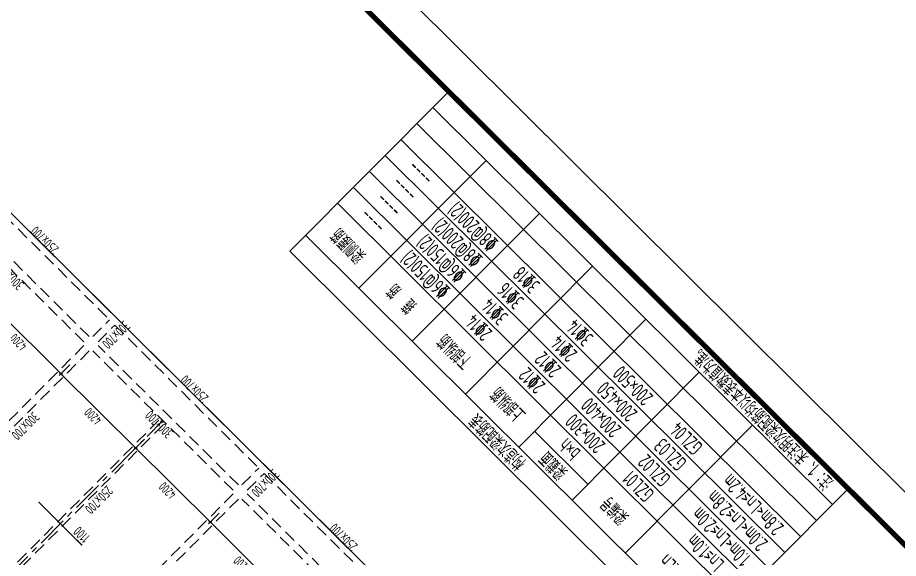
# Model space of a CAD drawing. Extents: x 517450926 to 520131079, y 3499134486 to 3500888201.
# Drawn here: x 518549581 to 518584745, y 3500304741 to 3500326340 of the extents above; entities that cross this region are included whole.
import ezdxf
from ezdxf.enums import TextEntityAlignment as Align

# ---------------------------------------------------------------- set-up
doc = ezdxf.new("R2010")
doc.units = 0
doc.header["$LTSCALE"] = 1000
doc.header["$MEASUREMENT"] = 0
doc.linetypes.add('CENTER', pattern=[2, 1.25, -0.25, 0.25, -0.25])
doc.linetypes.add('DASHED', pattern=[0.75, 0.5, -0.25])
doc.layers.get('0').update_dxf_attribs({"linetype": 'CONTINUOUS'})
doc.layers.get('Defpoints').update_dxf_attribs({"color": 2, "linetype": 'CONTINUOUS'})
for name, color, linetype in [('C-SHET-SHET', 144, 'CONTINUOUS'), ('S_AXIS', 8, 'CENTER'), ('S_AXIS_DIMS', 3, 'CONTINUOUS'), ('S_BEAM', 4, 'DASHED'), ('S_BEAM_SECD_TEXT_HORZ', 9, 'CONTINUOUS'), ('S_BEAM_TEXT_HORZ', 7, 'CONTINUOUS'), ('S_BEAM_TEXT_VERT', 41, 'CONTINUOUS'), ('S_FLOR_ENHN', 91, 'DASHED'), ('S_FLOR_TEXT', 51, 'CONTINUOUS'), ('S_PLAN_REIN', 1, 'CONTINUOUS'), ('S_TABL', 83, 'CONTINUOUS'), ('S_TABL_NUMB', 7, 'CONTINUOUS')]:
    doc.layers.add(name, color=color, linetype=linetype)
doc.layers.add('内框', color=8, linetype='CONTINUOUS', plot=False)
doc.styles.get("Standard").update_dxf_attribs({"font": 'Tssdeng.shx', "bigfont": 'Tssdchn.shx'})
doc.styles.add('TH-STYLE3', font='tssdeng.shx', dxfattribs={"width": 0.7, "bigfont": 'tssdchn.shx'})
doc.styles.add('样式 1', font='Tssdeng.shx', dxfattribs={"width": 0.7, "bigfont": 'Tssdchn.shx'})
doc.styles.add('黑体', font='simhei.ttf')
doc.dimstyles.new('TSSD_100_100', dxfattribs={"dimtxt": 375, "dimasz": 100, "dimexe": 100, "dimexo": 0, "dimgap": 125, "dimtad": 1, "dimdec": 1, "dimdsep": 46, "dimtxsty": 'TH-STYLE3', "dimblk": 'ARCHTICK', "dimcen": -100, "dimdle": 100, "dimclrt": 7, "dimadec": 0, "dimazin": 0, "dimtfac": 1, "dimtdec": 1, "dimtix": 1, "dimtmove": 2, "dimatfit": 3, "dimldrblk": 'ARCHTICK', "dimfxl": 500, "dimfxlon": 1, "dimtolj": 1, "dimtzin": 0, "dimarcsym": 0})

# ---------------------------------------------------------------- blocks, each defined once
blk = doc.blocks.new('THAPE_A1L2_inner')
at = {"layer": '内框'}
blk.add_lwpolyline([(0, 0), (1261, 0), (1261, 594), (0, 594)], close=True, dxfattribs=at)
at = {"layer": '内框', "const_width": 1.4}
blk.add_lwpolyline([(25, 584), (25, 10), (1251, 10), (1251, 584)], close=True, dxfattribs=at)
at = {"layer": '内框', "style": '黑体', "width": 0.8}
blk.add_attdef('内框名称', (58.89, 599.29), '', height=8, dxfattribs=at)
blk = doc.blocks.new('SH_THAPE_A1L2')
blk.add_lwpolyline([(0, 0), (1261, 0), (1261, 594), (0, 594)], close=True)
at = {"const_width": 1.4}
blk.add_lwpolyline([(25, 584), (25, 10), (1251, 10), (1251, 584)], close=True, dxfattribs=at)
blk.add_attdef('作废标记', text='', height=400).set_placement((658, 330.5), align=Align.MIDDLE_CENTER)
blk = doc.blocks.new('_ArchTick')
at = {"color": 0, "const_width": 0.25}
blk.add_lwpolyline([(-0.53, -0.53), (0.53, 0.53)], dxfattribs=at)
blk = doc.blocks.new('*D215')
at = {"layer": 'Defpoints', "color": 0, "transparency": 16777216}
for p in [(518558290, 3500307214), (518557271, 3500306190), (518561338, 3500304323)]:
    blk.add_point(p, dxfattribs=at)
at = {"layer": 'S_AXIS_DIMS', "color": 0, "lineweight": -2, "transparency": 16777216}
for p, q in [((518557624, 3500306545), (518557201, 3500306119)), ((518560320, 3500303158), (518557200, 3500306261)), ((518560602, 3500303583), (518560179, 3500303158))]:
    blk.add_line(p, q, dxfattribs=at)
at = {"layer": 'S_AXIS_DIMS', "color": 0, "lineweight": -2, "transparency": 16777216, "xscale": 100, "yscale": 100, "zscale": 100}
for p, rotation in [((518557271, 3500306190), 135.1572922653654), ((518560249, 3500303228), 315.1572922653655)]:
    blk.add_blockref('_ArchTick', p, dxfattribs=dict(at, rotation=rotation))
at = {"layer": 'S_AXIS_DIMS', "color": 7, "transparency": 16777216, "insert": (518558540, 3500304488), "char_height": 375, "attachment_point": 5, "rotation": 135.1573, "style": 'TH-STYLE3'}
blk.add_mtext('\\A1;4200', dxfattribs=at)
blk = doc.blocks.new('*D216')
at = {"layer": 'Defpoints', "color": 0, "transparency": 16777216}
for p in [(518555382, 3500310247), (518554293, 3500309152), (518558290, 3500307214)]:
    blk.add_point(p, dxfattribs=at)
at = {"layer": 'S_AXIS_DIMS', "color": 0, "lineweight": -2, "transparency": 16777216}
for p, q in [((518554646, 3500309506), (518554223, 3500309081)), ((518557342, 3500306120), (518554222, 3500309222)), ((518557624, 3500306545), (518557201, 3500306119))]:
    blk.add_line(p, q, dxfattribs=at)
at = {"layer": 'S_AXIS_DIMS', "color": 0, "lineweight": -2, "transparency": 16777216, "xscale": 100, "yscale": 100, "zscale": 100}
for p, rotation in [((518554293, 3500309152), 135.1572922653654), ((518557271, 3500306190), 315.1572922653655)]:
    blk.add_blockref('_ArchTick', p, dxfattribs=dict(at, rotation=rotation))
at = {"layer": 'S_AXIS_DIMS', "color": 7, "transparency": 16777216, "insert": (518555562, 3500307449), "char_height": 375, "attachment_point": 5, "rotation": 135.1573, "style": 'TH-STYLE3'}
blk.add_mtext('\\A1;4200', dxfattribs=at)
blk = doc.blocks.new('*D217')
at = {"layer": 'Defpoints', "color": 0, "transparency": 16777216}
for p in [(518552334, 3500313137), (518551315, 3500312113), (518555382, 3500310247)]:
    blk.add_point(p, dxfattribs=at)
at = {"layer": 'S_AXIS_DIMS', "color": 0, "lineweight": -2, "transparency": 16777216}
for p, q in [((518551668, 3500312468), (518551245, 3500312043)), ((518554364, 3500309081), (518551244, 3500312184)), ((518554646, 3500309506), (518554223, 3500309081))]:
    blk.add_line(p, q, dxfattribs=at)
at = {"layer": 'S_AXIS_DIMS', "color": 0, "lineweight": -2, "transparency": 16777216, "xscale": 100, "yscale": 100, "zscale": 100}
for p, rotation in [((518551315, 3500312113), 135.1572922653654), ((518554293, 3500309152), 315.1572922653655)]:
    blk.add_blockref('_ArchTick', p, dxfattribs=dict(at, rotation=rotation))
at = {"layer": 'S_AXIS_DIMS', "color": 7, "transparency": 16777216, "insert": (518552584, 3500310411), "char_height": 375, "attachment_point": 5, "rotation": 135.1573, "style": 'TH-STYLE3'}
blk.add_mtext('\\A1;4200', dxfattribs=at)
blk = doc.blocks.new('*D218')
at = {"layer": 'Defpoints', "color": 0, "transparency": 16777216}
for p in [(518549426, 3500316170), (518548337, 3500315075), (518552334, 3500313137)]:
    blk.add_point(p, dxfattribs=at)
at = {"layer": 'S_AXIS_DIMS', "color": 0, "lineweight": -2, "transparency": 16777216}
for p, q in [((518548690, 3500315430), (518548267, 3500315004)), ((518551386, 3500312043), (518548266, 3500315146)), ((518551668, 3500312468), (518551245, 3500312043))]:
    blk.add_line(p, q, dxfattribs=at)
at = {"layer": 'S_AXIS_DIMS', "color": 0, "lineweight": -2, "transparency": 16777216, "xscale": 100, "yscale": 100, "zscale": 100}
for p, rotation in [((518548337, 3500315075), 135.1572922653654), ((518551315, 3500312113), 315.1572922653655)]:
    blk.add_blockref('_ArchTick', p, dxfattribs=dict(at, rotation=rotation))
at = {"layer": 'S_AXIS_DIMS', "color": 7, "transparency": 16777216, "insert": (518549606, 3500313373), "char_height": 375, "attachment_point": 5, "rotation": 135.1573, "style": 'TH-STYLE3'}
blk.add_mtext('\\A1;4200', dxfattribs=at)
blk = doc.blocks.new('A$C4D7A38A4')
at = {"layer": 'S_TABL'}
for points in [[(0, 4200), (0, -1800)], [(0, 4200), (15000, 4200)], [(15000, 4200), (15000, -1800)], [(0, 3600), (15000, 3600)], [(3000, 3600), (3000, -1200)], [(5000, 3600), (5000, -1200)], [(7000, 3600), (7000, -1200)], [(9000, 3600), (9000, -1200)], [(11000, 3600), (11000, -1200)], [(13000, 3600), (13000, -1200)], [(5000, 3000), (7000, 3000)], [(0, 2400), (15000, 2400)], [(0, 1800), (15000, 1800)], [(0, 1200), (15000, 1200)], [(0, 600), (15000, 600)], [(0, 0), (15000, 0)], [(0, -600), (15000, -600)], [(0, -1200), (15000, -1200)], [(0, -1800), (15000, -1800)]]:
    blk.add_lwpolyline(points, dxfattribs=at)
at = {"layer": 'S_TABL_NUMB', "style": 'TH-STYLE3'}
for s, width, p in [('构造次梁配筋表', 0.7, (7500, 3900)), ('梁截面', 0.65, (6000, 3300)), ('梁净跨度Ln', 0.65, (1500, 3000)), ('梁编号', 0.65, (4000, 3000)), ('上部纵筋', 0.65, (8000, 3000)), ('下部纵筋', 0.65, (10000, 3000)), ('箍  筋', 0.65, (12000, 3000)), ('梁侧腰筋', 0.65, (14000, 3000)), ('b×h', 0.65, (6000, 2700)), ('%%1326@150(2)', 0.65, (12000, 2100)), ('Ln≤1.0m', 0.65, (1500, 2100)), ('GZL01', 0.65, (4000, 2100)), ('200×300', 0.65, (6000, 2100)), ('2%%13212', 0.65, (8000, 2100)), ('2%%13214', 0.65, (10000, 2100)), ('----', 0.65, (14000, 2100)), ('1.0m<Ln≤2.0m', 0.65, (1500, 1500)), ('GZL02', 0.65, (4000, 1500)), ('200×400', 0.65, (6000, 1500)), ('2%%13212', 0.65, (8000, 1500)), ('3%%13214', 0.65, (10000, 1500)), ('%%1326@150(2)', 0.65, (12000, 1500)), ('----', 0.65, (14000, 1500)), ('2.0m<Ln≤2.8m', 0.65, (1500, 900)), ('GZL03', 0.65, (4000, 900)), ('200×450', 0.65, (6000, 900)), ('2%%13214', 0.65, (8000, 900)), ('3%%13216', 0.65, (10000, 900)), ('%%1328@200(2)', 0.65, (12000, 900)), ('----', 0.65, (14000, 900)), ('2.8m<Ln≤4.2m', 0.65, (1500, 300)), ('GZL04', 0.65, (4000, 300)), ('200×500', 0.65, (6000, 300)), ('3%%13214', 0.65, (8000, 300)), ('3%%13218', 0.65, (10000, 300)), ('%%1328@200(2)', 0.65, (12000, 300)), ('----', 0.65, (14000, 300))]:
    blk.add_text(s, height=400, dxfattribs=dict(at, width=width)).set_placement(p, align=Align.MIDDLE_CENTER)
at = {"layer": 'S_TABL_NUMB', "style": 'TH-STYLE3', "width": 0.7}
blk.add_text('注：1、未注明次梁配筋均以本表数值为准。', height=400, dxfattribs=at).set_placement((400, -1700))

msp = doc.modelspace()

# ---------------------------------------------------------------- linework, layer by layer
at = {"layer": 'S_AXIS'}
msp.add_line((518539233.8702, 3500294009.3931), (518555382.1012, 3500310246.5308), dxfattribs=at)
at = {"layer": 'S_BEAM', "linetype": 'Continuous'}
msp.add_line((518547647.2954, 3500320195.5398), (518579625.239, 3500288392.692), dxfattribs=at)
at = {"layer": 'S_BEAM'}
for p, q in [((518547471.0047, 3500320018.2785), (518553249.724, 3500314271.2007)), ((518552438.3984, 3500313597.2194), (518546836.9405, 3500319168.0065)), ((518552226.8495, 3500313384.5058), (518546625.3916, 3500318955.2929)), ((518552579.8192, 3500313597.6076), (518553249.724, 3500314271.2007)), ((518552792.5328, 3500313386.0587), (518553462.4376, 3500314059.6518)), ((518553462.4376, 3500314059.6518), (518559205.7046, 3500308347.8321)), ((518552227.2378, 3500313243.085), (518546656.4507, 3500307641.627)), ((518558394.379, 3500307673.8508), (518552792.9211, 3500313244.6379)), ((518552439.9514, 3500313031.5361), (518546869.1643, 3500307430.0781)), ((518558182.8302, 3500307461.1372), (518552581.3722, 3500313031.9243)), ((518549581.6509, 3500304591.4091), (518555293.4705, 3500310334.6761)), ((518549758.9122, 3500304415.1184), (518555470.7319, 3500310158.3854)), ((518558535.7999, 3500307674.2391), (518559205.7046, 3500308347.8321)), ((518558748.5134, 3500307462.6902), (518559418.4182, 3500308136.2832)), ((518559418.4182, 3500308136.2832), (518565161.6852, 3500302424.4636)), ((518558183.2184, 3500307319.7164), (518552612.4313, 3500301718.2585)), ((518564350.3596, 3500301750.4823), (518558748.9017, 3500307321.2694)), ((518558395.932, 3500307108.1675), (518552825.1449, 3500301506.7096)), ((518564138.8108, 3500301537.7687), (518558537.3528, 3500307108.5558))]:
    msp.add_line(p, q, dxfattribs=at)
at = {"layer": 'S_FLOR_ENHN', "linetype": 'ByBlock', "const_width": 50}
msp.add_lwpolyline([(518561505.6578, 3500269038.8609), (518568451.5126, 3500276022.9573), (518567884.2764, 3500276587.0876), (518579625.239, 3500288392.692), (518547646.9429, 3500320195.1853), (518548140.9095, 3500320691.8715), (518541369.5486, 3500327426.1526), (518523211.3891, 3500309168.0672), (518523955.8867, 3500308427.6461), (518522863.0685, 3500307328.8112), (518532328.8234, 3500297914.8862), (518532751.9288, 3500298340.3219), (518550442.6102, 3500280746.5062), (518550090.0275, 3500280391.9848)], close=True, dxfattribs=at)
at = {"layer": 'S_PLAN_REIN', "const_width": 50}
msp.add_lwpolyline([(518550417.9152, 3500306992.202), (518552155.0773, 3500305264.5517)], dxfattribs=at)

# ---------------------------------------------------------------- block references
at = {"layer": 'C-SHET-SHET', "xscale": 150, "yscale": 150, "zscale": 150, "rotation": 135.1572922948761}
msp.add_blockref('SH_THAPE_A1L2', (518609792.2772, 3500282741.2279), dxfattribs=at)
at = {"layer": 'S_TABL', "xscale": 1.5, "yscale": 1.5, "zscale": 1.5, "rotation": 135.157292294876}
msp.add_blockref('A$C4D7A38A4', (518580840.5539, 3500305610.9678), dxfattribs=at)
at = {"layer": '内框', "xscale": 149.9999999999999, "yscale": 149.9999999999999, "zscale": 149.9999999999999, "rotation": 135.1572922948763}
msp.add_blockref('THAPE_A1L2_inner', (518609792.2772, 3500282741.2279), dxfattribs=at)

# ---------------------------------------------------------------- texts
at = {"layer": 'S_BEAM_SECD_TEXT_HORZ', "linetype": 'Continuous', "style": 'TH-STYLE3', "width": 0.7}
for rotation, p in [(135.15728815, (518550797.7192, 3500317584.5023)), (135.15728815, (518556771.4259, 3500311643.5047)), (225.15729297, (518552686.9616, 3500307215.0074)), (135.15728815, (518562727.4065, 3500305720.1361))]:
    msp.add_text('250x700', height=400, rotation=rotation, dxfattribs=at).set_placement(p, align=Align.CENTER)
at = {"layer": 'S_BEAM_TEXT_HORZ', "linetype": 'Continuous', "style": '样式 1', "width": 0.7}
for p in [(518549415.2811, 3500316159.0014), (518555371.2617, 3500310235.6328)]:
    msp.add_text('300x700', height=400, rotation=135.15728815, dxfattribs=at).set_placement(p, align=Align.CENTER)
at = {"layer": 'S_BEAM_TEXT_VERT', "linetype": 'Continuous', "style": '样式 1', "width": 0.7}
for p in [(518553373.3345, 3500313808.1036), (518549753.1623, 3500310167.9998), (518559329.3151, 3500307884.735)]:
    msp.add_text('300x700', height=400, rotation=225.15729781, dxfattribs=at).set_placement(p, align=Align.CENTER)
at = {"layer": 'S_FLOR_TEXT', "style": 'TH-STYLE3', "width": 0.7}
msp.add_text('1100', height=400, rotation=135.15728815, dxfattribs=at).set_placement((518552499.3483, 3500305604.2059))

# ---------------------------------------------------------------- dimensions: what is measured, and where the dimension line sits
at = {"layer": 'S_AXIS_DIMS'}
for base, p1, p2, picture, middle in [((518548337.3908, 3500315075.1754), (518552333.5946, 3500313137.3105), (518549426.1206, 3500316169.8993), '*D218', (518549606.0226, 3500313372.7566)), ((518551315.3811, 3500312113.4911), (518555382.1012, 3500310246.5308), (518552333.5946, 3500313137.3105), '*D217', (518552584.0129, 3500310411.0723)), ((518554293.3715, 3500309151.8068), (518558289.5752, 3500307213.942), (518555382.1012, 3500310246.5308), '*D216', (518555562.0032, 3500307449.3881)), ((518557271.3618, 3500306190.1226), (518561338.0818, 3500304323.1622), (518558289.5752, 3500307213.942), '*D215', (518558539.9935, 3500304487.7038))]:
    dim = msp.add_linear_dim(base=base, p1=p1, p2=p2, angle=135.15729227, dimstyle='TSSD_100_100', dxfattribs=at)
    dim.commit()
    dim.dimension.update_dxf_attribs({"geometry": picture, "text_midpoint": middle})

doc.saveas('drawing.dxf')
